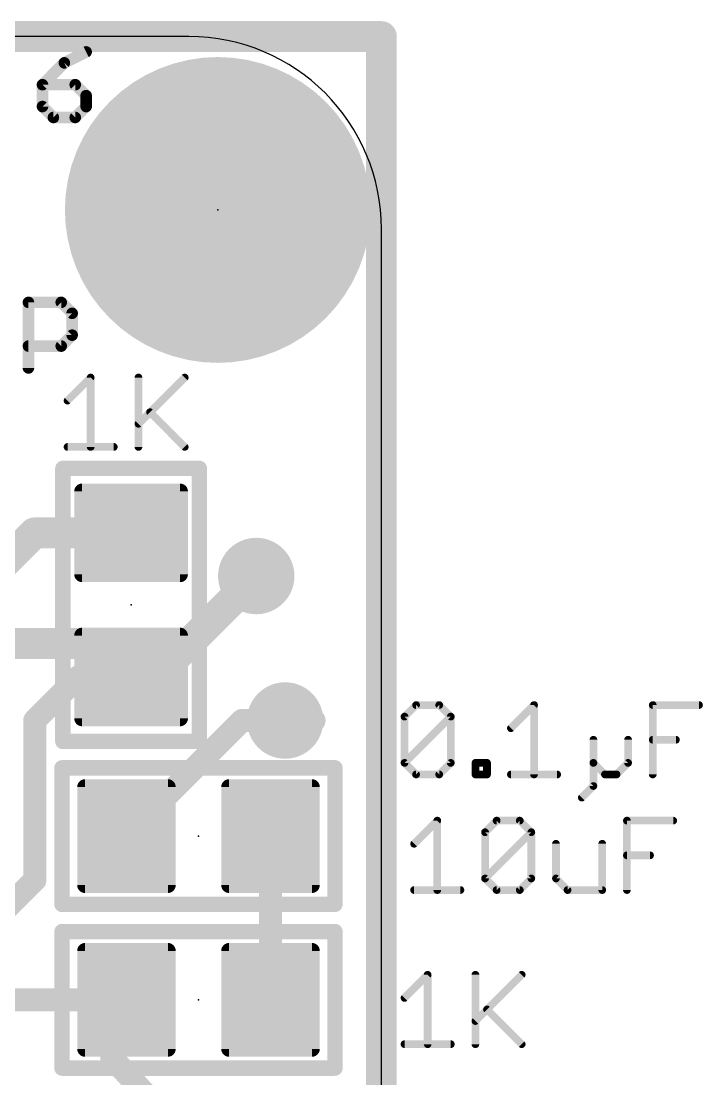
# Model space of a CAD drawing. Extents: x -3.9 to 18.8, y -3.4 to 21.8.
# Drawn here: x 9.22 to 18.21, y 7.85 to 21.79 of the extents above; entities that cross this region are included whole.
import ezdxf

# ---------------------------------------------------------------- set-up
doc = ezdxf.new("R2010")
doc.units = 0
for name, color, linetype in [('1', 12, 'CONTINUOUS'), ('16', 132, 'CONTINUOUS'), ('17', 110, 'CONTINUOUS'), ('18', 110, 'CONTINUOUS'), ('20', 53, 'CONTINUOUS'), ('21', 253, 'CONTINUOUS'), ('23', 53, 'CONTINUOUS'), ('27', 253, 'CONTINUOUS'), ('40', 132, 'CONTINUOUS'), ('42', 132, 'CONTINUOUS')]:
    doc.layers.add(name, color=color, linetype=linetype)

# ---------------------------------------------------------------- blocks, each defined once
blk = doc.blocks.new('RECT208000X240000R16')
at = {"const_width": 0.104}
blk.add_lwpolyline([(0.598, -0.646), (0.598, 0.646, 0.4142), (0.546, 0.698), (-0.546, 0.698, 0.4142), (-0.598, 0.646), (-0.598, -0.646, 0.4142), (-0.546, -0.698), (0.546, -0.698, 0.4142)], format="xyb", close=True, dxfattribs=at)
blk.add_solid([(-0.5714, -0.6714), (0.5714, -0.6714), (-0.5714, 0.6714), (0.5714, 0.6714)])
blk = doc.blocks.new('ROUNDP')
at = {"const_width": 0.5}
blk.add_lwpolyline([(0, -0.25, 1), (0, 0.25, 1), (0, -0.25)], format="xyb", dxfattribs=at)
blk = doc.blocks.new('ROUNDV')
at = {"const_width": 0.5}
blk.add_lwpolyline([(0, -0.25, 1), (0, 0.25, 1), (0, -0.25)], format="xyb", dxfattribs=at)

msp = doc.modelspace()

# ---------------------------------------------------------------- linework, layer by layer
at = {"layer": '1'}
for points, const_width in [([(8.062, 13.716), (9.393, 15.047)], 0.4064), ([(9.393, 15.047), (10.668, 15.047)], 0.4064), ([(12.319, 14.478), (10.988, 13.147)], 0.4064), ([(9.398, 12.573), (9.972, 13.147)], 0.3048), ([(9.972, 13.147), (10.668, 13.147)], 0.3048), ([(10.988, 13.147), (10.668, 13.147)], 0.4064), ([(9.398, 10.468), (9.398, 12.573)], 0.3048), ([(10.607, 11.049), (12.131, 12.573)], 0.3048), ([(12.131, 12.573), (12.7, 12.573)], 0.3048), ([(12.507, 11.049), (12.507, 8.89)], 0.3048), ([(8.47, 9.54), (9.398, 10.468)], 0.3048), ([(10.414, 8.829), (10.475, 8.89)], 0.4064), ([(10.475, 8.89), (10.607, 8.89)], 0.4064), ([(7.9502, 8.89), (10.607, 8.89)], 0.3048), ([(10.414, 8.128), (10.414, 8.829)], 0.3048), ([(11.877, 6.538), (10.414, 8.128)], 0.3048)]:
    msp.add_lwpolyline(points, dxfattribs=dict(at, const_width=const_width))
for points, const_width in [([(9.393, 15.1486, 1), (9.393, 14.9454)], 0.2032), ([(9.4648, 14.9752, 1), (9.3212, 15.1188)], 0.2032), ([(10.668, 14.9454, 1), (10.668, 15.1486)], 0.2032), ([(12.3908, 14.4062, 1), (12.2472, 14.5498)], 0.2032), ([(9.972, 13.2232, 1), (9.972, 13.0708)], 0.1524), ([(10.0259, 13.0931, 1), (9.9181, 13.2009)], 0.1524), ([(10.668, 13.2486, 1), (10.668, 13.0454)], 0.2032), ([(10.668, 13.0708, 1), (10.668, 13.2232)], 0.1524), ([(10.9162, 13.2188, 1), (11.0598, 13.0752)], 0.2032), ([(10.988, 13.0454, 1), (10.988, 13.2486)], 0.2032), ([(9.4742, 12.573, 1), (9.3218, 12.573)], 0.1524), ([(9.3441, 12.6269, 1), (9.4519, 12.5191)], 0.1524), ([(12.131, 12.6492, 1), (12.131, 12.4968)], 0.1524), ([(12.1849, 12.5191, 1), (12.0771, 12.6269)], 0.1524), ([(12.7, 12.4968, 1), (12.7, 12.6492)], 0.1524), ([(10.5531, 11.1029, 1), (10.6609, 10.9951)], 0.1524), ([(12.5832, 11.049, 1), (12.4308, 11.049)], 0.1524), ([(9.4519, 10.4141, 1), (9.3441, 10.5219)], 0.1524), ([(9.3218, 10.468, 1), (9.4742, 10.468)], 0.1524), ([(10.475, 8.9916, 1), (10.475, 8.7884)], 0.2032), ([(10.5468, 8.8182, 1), (10.4032, 8.9618)], 0.2032), ([(10.607, 8.7884, 1), (10.607, 8.9916)], 0.2032), ([(10.3422, 8.9008, 1), (10.4858, 8.7572)], 0.2032), ([(10.4902, 8.829, 1), (10.3378, 8.829)], 0.1524), ([(10.607, 8.8138, 1), (10.607, 8.9662)], 0.1524), ([(12.4308, 8.89, 1), (12.5832, 8.89)], 0.1524), ([(10.4701, 8.1796, 1), (10.3579, 8.0764)], 0.1524), ([(10.3378, 8.128, 1), (10.4902, 8.128)], 0.1524)]:
    msp.add_lwpolyline(points, format="xyb", dxfattribs=dict(at, const_width=const_width))
at = {"layer": '16'}
for points, const_width in [([(0, 21.59), (13.97, 21.59)], 0.4064), ([(13.97, 21.59), (13.97, 0)], 0.4064), ([(11.43, 13.589), (12.319, 14.478)], 0.4064), ([(7.366, 13.589), (11.43, 13.589)], 0.4064), ([(12.7, 12.573), (13.081, 12.573)], 0.3048)]:
    msp.add_lwpolyline(points, dxfattribs=dict(at, const_width=const_width))
for points, const_width in [([(14.0716, 21.59, 1), (13.8684, 21.59)], 0.2032), ([(13.97, 21.4884, 1), (13.97, 21.6916)], 0.2032), ([(12.3908, 14.4062, 1), (12.2472, 14.5498)], 0.2032), ([(11.3582, 13.6608, 1), (11.5018, 13.5172)], 0.2032), ([(11.43, 13.4874, 1), (11.43, 13.6906)], 0.2032), ([(12.7, 12.6492, 1), (12.7, 12.4968)], 0.1524), ([(13.081, 12.4968, 1), (13.081, 12.6492)], 0.1524)]:
    msp.add_lwpolyline(points, format="xyb", dxfattribs=dict(at, const_width=const_width))
at = {"layer": '20'}
for p, q in [((11.43, 21.59), (2.54, 21.59)), ((13.97, 2.54), (13.97, 19.05))]:
    msp.add_line(p, q, dxfattribs=at)
msp.add_arc((11.43, 19.05), 2.54, 0, 90, dxfattribs=at)
at = {"layer": '21'}
for points, const_width in [([(10.0755, 21.3875), (9.7874, 21.2435)], 0.1524), ([(9.7874, 21.2435), (9.4993, 20.9554)], 0.1524), ([(9.4993, 20.9554), (9.4993, 20.6673)], 0.1524), ([(9.9315, 20.9554), (9.4993, 20.9554)], 0.1524), ([(10.0755, 20.8113), (9.9315, 20.9554)], 0.1524), ([(10.0755, 20.6673), (10.0755, 20.8113)], 0.1524), ([(9.4993, 20.6673), (9.6434, 20.5232)], 0.1524), ([(9.9315, 20.5232), (10.0755, 20.6673)], 0.1524), ([(9.6434, 20.5232), (9.9315, 20.5232)], 0.1524), ([(9.3145, 17.2212), (9.3145, 18.0855)], 0.1524), ([(9.3145, 18.0855), (9.7466, 18.0855)], 0.1524), ([(9.7466, 18.0855), (9.8907, 17.9415)], 0.1524), ([(9.8907, 17.9415), (9.8907, 17.6534)], 0.1524), ([(9.8907, 17.6534), (9.7466, 17.5093)], 0.1524), ([(9.7466, 17.5093), (9.3145, 17.5093)], 0.1524), ([(9.768, 12.297), (9.768, 15.897)], 0.2032), ([(9.768, 15.897), (11.568, 15.897)], 0.2032), ([(11.568, 15.897), (11.568, 12.297)], 0.2032), ([(11.568, 12.297), (9.768, 12.297)], 0.2032), ([(9.757, 10.149), (9.757, 11.949)], 0.2032), ([(9.757, 11.949), (13.357, 11.949)], 0.2032), ([(13.357, 11.949), (13.357, 10.149)], 0.2032), ([(13.357, 10.149), (9.757, 10.149)], 0.2032), ([(9.757, 7.99), (9.757, 9.79)], 0.2032), ([(9.757, 9.79), (13.357, 9.79)], 0.2032), ([(13.357, 9.79), (13.357, 7.99)], 0.2032), ([(13.357, 7.99), (9.757, 7.99)], 0.2032)]:
    msp.add_lwpolyline(points, dxfattribs=dict(at, const_width=const_width))
for points, const_width in [([(10.0926, 21.3535, 1), (10.0585, 21.4216)], 0.0762), ([(9.7704, 21.2776, 1), (9.8045, 21.2094)], 0.0762), ([(9.8144, 21.2165, 1), (9.7605, 21.2704)], 0.0762), ([(11.811, 17.554, 1), (11.811, 21.054, 1), (11.811, 17.554)], 0.2032), ([(9.5374, 20.9554, 1), (9.4612, 20.9554)], 0.0762), ([(9.4993, 20.9935, 1), (9.4993, 20.9173)], 0.0762), ([(9.4724, 20.9823, 1), (9.5263, 20.9284)], 0.0762), ([(9.9584, 20.9823, 1), (9.9045, 20.9284)], 0.0762), ([(9.9315, 20.9173, 1), (9.9315, 20.9935)], 0.0762), ([(10.1136, 20.8113, 1), (10.0374, 20.8113)], 0.0762), ([(10.0486, 20.7844, 1), (10.1025, 20.8383)], 0.0762), ([(9.5263, 20.6942, 1), (9.4724, 20.6403)], 0.0762), ([(9.4612, 20.6673, 1), (9.5374, 20.6673)], 0.0762), ([(10.0374, 20.6673, 1), (10.1136, 20.6673)], 0.0762), ([(10.1025, 20.6403, 1), (10.0486, 20.6942)], 0.0762), ([(9.6434, 20.5613, 1), (9.6434, 20.4851)], 0.0762), ([(9.6164, 20.4963, 1), (9.6703, 20.5501)], 0.0762), ([(9.9045, 20.5501, 1), (9.9584, 20.4963)], 0.0762), ([(9.9315, 20.4851, 1), (9.9315, 20.5613)], 0.0762), ([(9.3526, 18.0855, 1), (9.2764, 18.0855)], 0.0762), ([(9.3145, 18.1236, 1), (9.3145, 18.0474)], 0.0762), ([(9.7736, 18.1125, 1), (9.7197, 18.0586)], 0.0762), ([(9.7466, 18.0474, 1), (9.7466, 18.1236)], 0.0762), ([(9.9288, 17.9415, 1), (9.8526, 17.9415)], 0.0762), ([(9.8638, 17.9145, 1), (9.9176, 17.9684)], 0.0762), ([(9.9176, 17.6264, 1), (9.8638, 17.6803)], 0.0762), ([(9.3145, 17.5474, 1), (9.3145, 17.4712)], 0.0762), ([(9.7197, 17.5363, 1), (9.7736, 17.4824)], 0.0762), ([(9.7466, 17.4712, 1), (9.7466, 17.5474)], 0.0762), ([(9.8526, 17.6534, 1), (9.9288, 17.6534)], 0.0762), ([(9.2764, 17.2212, 1), (9.3526, 17.2212)], 0.0762), ([(9.8188, 15.897, 1), (9.7172, 15.897)], 0.1016), ([(9.768, 15.9478, 1), (9.768, 15.8462)], 0.1016), ([(11.6188, 15.897, 1), (11.5172, 15.897)], 0.1016), ([(11.568, 15.8462, 1), (11.568, 15.9478)], 0.1016), ([(9.768, 12.3478, 1), (9.768, 12.2462)], 0.1016), ([(9.7172, 12.297, 1), (9.8188, 12.297)], 0.1016), ([(11.5172, 12.297, 1), (11.6188, 12.297)], 0.1016), ([(11.568, 12.2462, 1), (11.568, 12.3478)], 0.1016), ([(9.8078, 11.949, 1), (9.7062, 11.949)], 0.1016), ([(9.757, 11.9998, 1), (9.757, 11.8982)], 0.1016), ([(13.4078, 11.949, 1), (13.3062, 11.949)], 0.1016), ([(13.357, 11.8982, 1), (13.357, 11.9998)], 0.1016), ([(9.757, 10.1998, 1), (9.757, 10.0982)], 0.1016), ([(9.7062, 10.149, 1), (9.8078, 10.149)], 0.1016), ([(13.3062, 10.149, 1), (13.4078, 10.149)], 0.1016), ([(13.357, 10.0982, 1), (13.357, 10.1998)], 0.1016), ([(9.8078, 9.79, 1), (9.7062, 9.79)], 0.1016), ([(9.757, 9.8408, 1), (9.757, 9.7392)], 0.1016), ([(13.4078, 9.79, 1), (13.3062, 9.79)], 0.1016), ([(13.357, 9.7392, 1), (13.357, 9.8408)], 0.1016), ([(9.757, 8.0408, 1), (9.757, 7.9392)], 0.1016), ([(13.357, 7.9392, 1), (13.357, 8.0408)], 0.1016), ([(9.7062, 7.99, 1), (9.8078, 7.99)], 0.1016), ([(13.3062, 7.99, 1), (13.4078, 7.99)], 0.1016)]:
    msp.add_lwpolyline(points, format="xyb", dxfattribs=dict(at, const_width=const_width))
at = {"layer": '23'}
for p in [(11.811, 19.304), (10.668, 14.097), (11.557, 11.049), (11.557, 8.89)]:
    msp.add_point(p, dxfattribs=at)
at = {"layer": '27', "const_width": 0.1016}
for points in [[(9.8298, 16.7899), (10.1349, 17.095)], [(10.1349, 17.095), (10.1349, 16.1798)], [(10.7653, 17.095), (10.7653, 16.1798)], [(10.7653, 16.4849), (11.3754, 17.095)], [(10.9178, 16.6374), (11.3754, 16.1798)], [(9.8298, 16.1798), (10.4399, 16.1798)], [(14.2748, 12.6245), (14.4273, 12.777)], [(14.4273, 12.777), (14.7324, 12.777)], [(14.7324, 12.777), (14.8849, 12.6245)], [(15.6781, 12.4719), (15.9831, 12.777)], [(15.9831, 12.777), (15.9831, 11.8618)], [(17.5491, 11.8618), (17.5491, 12.777)], [(17.5491, 12.777), (18.1592, 12.777)], [(14.2748, 12.0143), (14.2748, 12.6245)], [(14.2748, 12.0143), (14.8849, 12.6245)], [(14.8849, 12.6245), (14.8849, 12.0143)], [(16.7661, 12.3194), (16.7661, 12.0143)], [(17.2237, 12.0143), (17.2237, 12.3194)], [(17.5491, 12.3194), (17.8542, 12.3194)], [(14.4273, 11.8618), (14.2748, 12.0143)], [(14.8849, 12.0143), (14.7324, 11.8618)], [(15.2103, 11.8618), (15.2103, 12.0143)], [(15.2103, 12.0143), (15.3628, 12.0143)], [(15.3628, 12.0143), (15.3628, 11.8618)], [(16.7661, 12.0143), (16.9187, 11.8618)], [(16.7661, 12.0143), (16.7661, 11.7093)], [(17.0712, 11.8618), (17.2237, 12.0143)], [(14.7324, 11.8618), (14.4273, 11.8618)], [(15.3628, 11.8618), (15.2103, 11.8618)], [(15.6781, 11.8618), (16.2882, 11.8618)], [(16.9187, 11.8618), (17.0712, 11.8618)], [(16.7661, 11.7093), (16.6136, 11.5567)], [(14.4018, 10.9479), (14.7069, 11.253)], [(14.7069, 11.253), (14.7069, 10.3378)], [(15.3373, 11.1005), (15.4898, 11.253)], [(15.4898, 11.253), (15.7949, 11.253)], [(15.7949, 11.253), (15.9474, 11.1005)], [(17.2084, 10.3378), (17.2084, 11.253)], [(17.2084, 11.253), (17.8185, 11.253)], [(15.3373, 10.4903), (15.3373, 11.1005)], [(15.3373, 10.4903), (15.9474, 11.1005)], [(15.9474, 11.1005), (15.9474, 10.4903)], [(16.2728, 10.9479), (16.2728, 10.4903)], [(16.883, 10.3378), (16.883, 10.9479)], [(17.2084, 10.7954), (17.5134, 10.7954)], [(15.4898, 10.3378), (15.3373, 10.4903)], [(15.9474, 10.4903), (15.7949, 10.3378)], [(16.2728, 10.4903), (16.4254, 10.3378)], [(14.4018, 10.3378), (15.0119, 10.3378)], [(15.7949, 10.3378), (15.4898, 10.3378)], [(16.4254, 10.3378), (16.883, 10.3378)], [(14.2748, 8.9159), (14.5799, 9.221)], [(14.5799, 9.221), (14.5799, 8.3058)], [(15.2103, 9.221), (15.2103, 8.3058)], [(15.2103, 8.6109), (15.8204, 9.221)], [(15.3628, 8.7634), (15.8204, 8.3058)], [(14.2748, 8.3058), (14.8849, 8.3058)]]:
    msp.add_lwpolyline(points, dxfattribs=at)
at = {"layer": '27', "const_width": 0.0508}
for points in [[(10.1603, 17.095, 1), (10.1095, 17.095)], [(10.1528, 17.077, 1), (10.1169, 17.1129)], [(10.7907, 17.095, 1), (10.7399, 17.095)], [(11.3934, 17.077, 1), (11.3575, 17.1129)], [(9.8118, 16.8079, 1), (9.8478, 16.772)], [(10.9358, 16.6554, 1), (10.8999, 16.6194)], [(10.7474, 16.5028, 1), (10.7833, 16.4669)], [(9.8298, 16.2052, 1), (9.8298, 16.1544)], [(10.1095, 16.1798, 1), (10.1603, 16.1798)], [(10.4399, 16.1544, 1), (10.4399, 16.2052)], [(10.7399, 16.1798, 1), (10.7907, 16.1798)], [(11.3575, 16.1618, 1), (11.3934, 16.1978)], [(14.4273, 12.8024, 1), (14.4273, 12.7516)], [(14.4453, 12.759, 1), (14.4094, 12.7949)], [(14.7504, 12.7949, 1), (14.7144, 12.759)], [(14.7324, 12.7516, 1), (14.7324, 12.8024)], [(16.0085, 12.777, 1), (15.9577, 12.777)], [(16.0011, 12.759, 1), (15.9652, 12.7949)], [(17.5745, 12.777, 1), (17.5237, 12.777)], [(17.5491, 12.8024, 1), (17.5491, 12.7516)], [(18.1592, 12.7516, 1), (18.1592, 12.8024)], [(14.3002, 12.6245, 1), (14.2494, 12.6245)], [(14.2568, 12.6424, 1), (14.2928, 12.6065)], [(14.9103, 12.6245, 1), (14.8595, 12.6245)], [(14.9029, 12.6065, 1), (14.867, 12.6424)], [(14.867, 12.6065, 1), (14.9029, 12.6424)], [(15.6601, 12.4899, 1), (15.696, 12.454)], [(16.7915, 12.3194, 1), (16.7407, 12.3194)], [(17.2491, 12.3194, 1), (17.1983, 12.3194)], [(17.5491, 12.3448, 1), (17.5491, 12.294)], [(17.8542, 12.294, 1), (17.8542, 12.3448)], [(14.2928, 12.0323, 1), (14.2568, 11.9964)], [(14.2568, 12.0323, 1), (14.2928, 11.9964)], [(14.2494, 12.0143, 1), (14.3002, 12.0143)], [(14.8595, 12.0143, 1), (14.9103, 12.0143)], [(14.9029, 11.9964, 1), (14.867, 12.0323)], [(15.2357, 12.0143, 1), (15.1849, 12.0143)], [(15.2103, 12.0397, 1), (15.2103, 11.9889)], [(15.3882, 12.0143, 1), (15.3374, 12.0143)], [(15.3628, 11.9889, 1), (15.3628, 12.0397)], [(16.7915, 12.0143, 1), (16.7407, 12.0143)], [(16.7407, 12.0143, 1), (16.7915, 12.0143)], [(16.7841, 12.0323, 1), (16.7482, 11.9964)], [(17.1983, 12.0143, 1), (17.2491, 12.0143)], [(17.2417, 11.9964, 1), (17.2058, 12.0323)], [(14.4273, 11.8872, 1), (14.4273, 11.8364)], [(14.4094, 11.8438, 1), (14.4453, 11.8798)], [(14.7144, 11.8798, 1), (14.7504, 11.8438)], [(14.7324, 11.8364, 1), (14.7324, 11.8872)], [(15.2103, 11.8872, 1), (15.2103, 11.8364)], [(15.1849, 11.8618, 1), (15.2357, 11.8618)], [(15.3374, 11.8618, 1), (15.3882, 11.8618)], [(15.3628, 11.8364, 1), (15.3628, 11.8872)], [(15.6781, 11.8872, 1), (15.6781, 11.8364)], [(15.9577, 11.8618, 1), (16.0085, 11.8618)], [(16.2882, 11.8364, 1), (16.2882, 11.8872)], [(16.9187, 11.8872, 1), (16.9187, 11.8364)], [(16.9007, 11.8438, 1), (16.9366, 11.8798)], [(17.0532, 11.8798, 1), (17.0891, 11.8438)], [(17.0712, 11.8364, 1), (17.0712, 11.8872)], [(17.5237, 11.8618, 1), (17.5745, 11.8618)], [(16.7407, 11.7093, 1), (16.7915, 11.7093)], [(16.7841, 11.6913, 1), (16.7482, 11.7272)], [(16.5956, 11.5747, 1), (16.6316, 11.5388)], [(14.7323, 11.253, 1), (14.6815, 11.253)], [(14.7248, 11.235, 1), (14.6889, 11.2709)], [(15.4898, 11.2784, 1), (15.4898, 11.2276)], [(15.5078, 11.235, 1), (15.4719, 11.2709)], [(15.8129, 11.2709, 1), (15.7769, 11.235)], [(15.7949, 11.2276, 1), (15.7949, 11.2784)], [(17.2338, 11.253, 1), (17.183, 11.253)], [(17.2084, 11.2784, 1), (17.2084, 11.2276)], [(17.8185, 11.2276, 1), (17.8185, 11.2784)], [(15.3627, 11.1005, 1), (15.3119, 11.1005)], [(15.3194, 11.1184, 1), (15.3553, 11.0825)], [(15.9728, 11.1005, 1), (15.922, 11.1005)], [(15.9654, 11.0825, 1), (15.9295, 11.1184)], [(15.9295, 11.0825, 1), (15.9654, 11.1184)], [(14.3838, 10.9659, 1), (14.4198, 10.93)], [(16.2982, 10.9479, 1), (16.2474, 10.9479)], [(16.9084, 10.9479, 1), (16.8576, 10.9479)], [(17.2084, 10.8208, 1), (17.2084, 10.77)], [(17.5134, 10.77, 1), (17.5134, 10.8208)], [(15.3119, 10.4903, 1), (15.3627, 10.4903)], [(15.3553, 10.5083, 1), (15.3194, 10.4724)], [(15.3194, 10.5083, 1), (15.3553, 10.4724)], [(15.922, 10.4903, 1), (15.9728, 10.4903)], [(15.9654, 10.4724, 1), (15.9295, 10.5083)], [(16.2474, 10.4903, 1), (16.2982, 10.4903)], [(16.2908, 10.5083, 1), (16.2549, 10.4724)], [(14.4018, 10.3632, 1), (14.4018, 10.3124)], [(14.6815, 10.3378, 1), (14.7323, 10.3378)], [(15.0119, 10.3124, 1), (15.0119, 10.3632)], [(15.4898, 10.3632, 1), (15.4898, 10.3124)], [(15.4719, 10.3198, 1), (15.5078, 10.3558)], [(15.7769, 10.3558, 1), (15.8129, 10.3198)], [(15.7949, 10.3124, 1), (15.7949, 10.3632)], [(16.4254, 10.3632, 1), (16.4254, 10.3124)], [(16.4074, 10.3198, 1), (16.4433, 10.3558)], [(16.8576, 10.3378, 1), (16.9084, 10.3378)], [(16.883, 10.3124, 1), (16.883, 10.3632)], [(17.183, 10.3378, 1), (17.2338, 10.3378)], [(14.6053, 9.221, 1), (14.5545, 9.221)], [(14.5978, 9.203, 1), (14.5619, 9.2389)], [(15.2357, 9.221, 1), (15.1849, 9.221)], [(15.8384, 9.203, 1), (15.8025, 9.2389)], [(14.2568, 8.9339, 1), (14.2928, 8.898)], [(15.3808, 8.7814, 1), (15.3449, 8.7454)], [(15.1924, 8.6288, 1), (15.2283, 8.5929)], [(14.2748, 8.3312, 1), (14.2748, 8.2804)], [(14.5545, 8.3058, 1), (14.6053, 8.3058)], [(14.8849, 8.2804, 1), (14.8849, 8.3312)], [(15.1849, 8.3058, 1), (15.2357, 8.3058)], [(15.8025, 8.2878, 1), (15.8384, 8.3238)]]:
    msp.add_lwpolyline(points, format="xyb", dxfattribs=at)
at = {"layer": '40', "const_width": 2.032}
msp.add_lwpolyline([(11.811, 18.304, 1), (11.811, 20.304, 1), (11.811, 18.304)], format="xyb", dxfattribs=at)
at = {"layer": '42', "const_width": 2.032}
msp.add_lwpolyline([(11.811, 18.304, 1), (11.811, 20.304, 1), (11.811, 18.304)], format="xyb", dxfattribs=at)

# ---------------------------------------------------------------- block references
at = {"layer": '1'}
for p, rotation in [((10.668, 15.047), 270), ((10.668, 13.147), 270), ((10.607, 11.049), 180), ((12.507, 11.049), 180), ((10.607, 8.89), 180), ((12.507, 8.89), 180)]:
    msp.add_blockref('RECT208000X240000R16', p, dxfattribs=dict(at, rotation=rotation))
at = {"layer": '17', "xscale": 3.2, "yscale": 3.2}
msp.add_blockref('ROUNDP', (11.811, 19.304), dxfattribs=at)
msp.add_blockref('ROUNDP', (11.811, 19.304), dxfattribs=at)
at = {"layer": '18', "xscale": 1.008, "yscale": 1.008}
for p in [(12.319, 14.478), (12.319, 14.478), (12.7, 12.573), (12.7, 12.573)]:
    msp.add_blockref('ROUNDV', p, dxfattribs=at)

doc.saveas('drawing.dxf')
